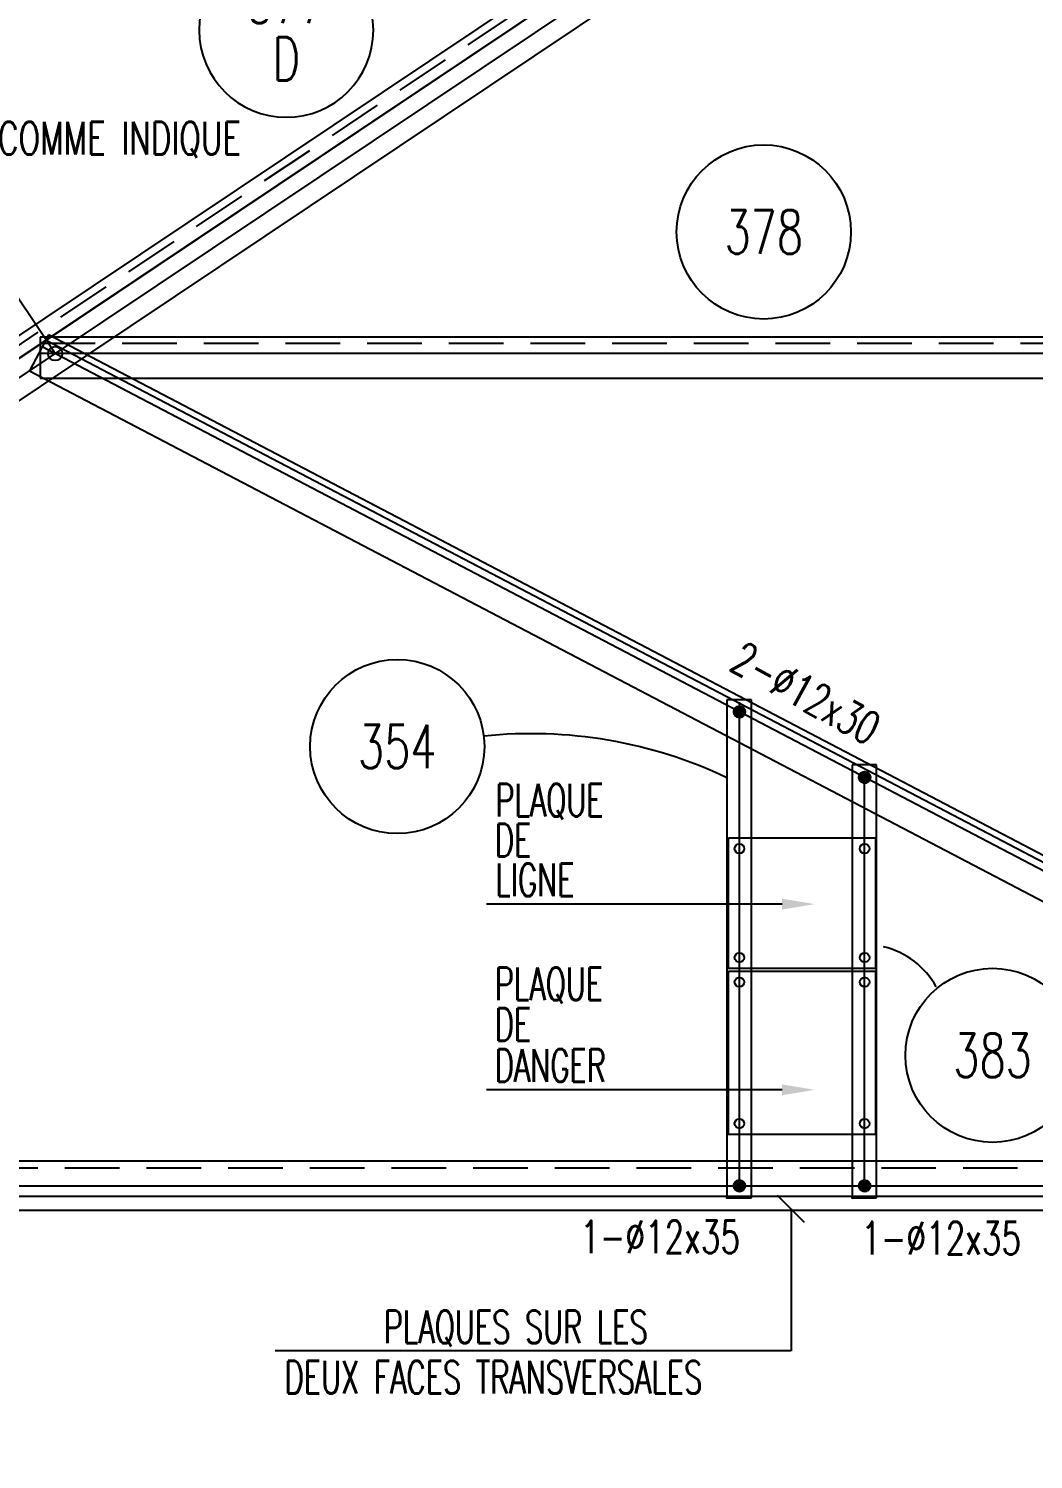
# Model space of a CAD drawing. Extents: x 512494 to 528714, y -34108 to -22628.
# Drawn here: x 522565 to 524411, y -28085 to -25457 of the extents above; entities that cross this region are included whole.
import ezdxf
from ezdxf.enums import TextEntityAlignment as Align

# ---------------------------------------------------------------- set-up
doc = ezdxf.new("R2010")
doc.units = 0
doc.header["$LTSCALE"] = 200
doc.header["$MEASUREMENT"] = 0
doc.linetypes.add('DASHED', pattern=[0.75, 0.5, -0.25])
doc.layers.get('0').update_dxf_attribs({"linetype": 'CONTINUOUS'})
for name, color, linetype in [('ASSI', 6, 'CONTINUOUS'), ('BOLLINI_1', 7, 'CONTINUOUS'), ('BOLLINI_5', 7, 'CONTINUOUS'), ('FORI', 2, 'CONTINUOUS'), ('LINEA_ANG', 2, 'CONTINUOUS'), ('LINEE_PIASTRE', 2, 'CONTINUOUS'), ('LS', 7, 'CONTINUOUS'), ('PIASTRE', 5, 'CONTINUOUS'), ('QT_MPR', 7, 'CONTINUOUS'), ('TESTI_A_P', 7, 'CONTINUOUS'), ('TRAT-Y', 7, 'DASHED')]:
    doc.layers.add(name, color=color, linetype=linetype)
doc.styles.add('QUOTE', font='ROMANS8.SHX', dxfattribs={"width": 0.7})
doc.styles.add('RQL', font='ROMANS8.SHX', dxfattribs={"width": 0.7})
doc.styles.add('RS', font='ROMANS8.shx', dxfattribs={"width": 0.7})
doc.styles.add('S00', font='romans', dxfattribs={"width": 0.8})
doc.styles.get("Standard").update_dxf_attribs({"font": 'ROMANS8.SHX', "width": 0.7})
doc.dimstyles.new('KIT', dxfattribs={"dimtxt": 40, "dimasz": 20, "dimexe": 1.25, "dimexo": 20, "dimgap": 10, "dimtad": 3, "dimdec": 1, "dimdsep": 46, "dimtxsty": 'S00', "dimblk": 'OBLIQUE', "dimcen": 2.5, "dimclrd": 256, "dimclre": 256, "dimclrt": 256, "dimaunit": 1, "dimadec": 1, "dimazin": 0, "dimtfac": 1, "dimtdec": 1, "dimtmove": 0, "dimatfit": 3, "dimldrblk": 'OBLIQUE', "dimfxl": 1, "dimlwd": -1, "dimlwe": -1, "dimarcsym": 0})
doc.dimstyles.new('TRATTO', dxfattribs={"dimscale": 0, "dimtxt": 60, "dimasz": 40, "dimexe": 0, "dimexo": 0, "dimgap": 5, "dimtad": 1, "dimrnd": 0.5, "dimdsep": 46, "dimtxsty": 'RS', "dimblk1": 'OBLIQUE', "dimblk2": 'OBLIQUE', "dimsah": 1, "dimcen": 0.09, "dimclrd": 2, "dimclre": 2, "dimclrt": 7, "dimadec": 0, "dimazin": 0, "dimtfac": 1, "dimtix": 1, "dimtmove": 2, "dimatfit": 3, "dimfxl": 1, "dimtolj": 1, "dimtzin": 0, "dimarcsym": 0})

# ---------------------------------------------------------------- blocks, each defined once
blk = doc.blocks.new('12')
at = {"color": 0}
for p, q in [((-1, 0.06), (-0.06, 1)), ((-1, 0.01), (-0.01, 1)), ((-1, -0.03), (0.03, 1)), ((-1, -0.07), (0.07, 1)), ((0.09, -1), (-1, 0.09)), ((0.05, -1), (-1, 0.05)), ((0, -1), (-1, 0)), ((-0.99, 0.16), (-0.16, 0.99)), ((-0.99, 0.11), (-0.11, 0.99)), ((-0.99, -0.11), (0.11, 0.99)), ((-0.99, -0.15), (0.15, 0.99)), ((0.17, -0.99), (-0.99, 0.17)), ((0.13, -0.99), (-0.99, 0.13)), ((-0.98, 0.22), (-0.22, 0.98)), ((-0.98, -0.19), (0.19, 0.98)), ((0.21, -0.98), (-0.98, 0.21)), ((-0.97, -0.23), (0.23, 0.97)), ((0.24, -0.97), (-0.97, 0.24)), ((-0.96, 0.28), (-0.28, 0.96)), ((-0.96, -0.27), (0.27, 0.96)), ((0.28, -0.96), (-0.96, 0.28)), ((-0.95, -0.3), (0.3, 0.95)), ((0.31, -0.95), (-0.95, 0.31)), ((-0.94, 0.34), (-0.34, 0.94)), ((-0.94, -0.33), (0.33, 0.94)), ((0.35, -0.94), (-0.94, 0.35)), ((-0.93, -0.37), (0.37, 0.93)), ((0.38, -0.93), (-0.93, 0.38)), ((-0.92, -0.4), (0.4, 0.92)), ((-0.91, 0.42), (-0.42, 0.91)), ((0.41, -0.91), (-0.91, 0.41)), ((-0.9, -0.43), (0.43, 0.9)), ((0.44, -0.9), (-0.9, 0.44)), ((-0.89, -0.46), (0.46, 0.89)), ((0.47, -0.88), (-0.88, 0.47)), ((-0.87, -0.49), (0.49, 0.87)), ((0.5, -0.87), (-0.87, 0.5)), ((-0.86, 0.52), (-0.52, 0.86)), ((-0.86, -0.52), (0.52, 0.86)), ((0.53, -0.85), (-0.85, 0.53)), ((-0.84, -0.54), (0.54, 0.84)), ((0.55, -0.83), (-0.83, 0.55)), ((-0.82, -0.57), (0.57, 0.82)), ((0.58, -0.81), (-0.81, 0.58)), ((-0.8, -0.6), (0.6, 0.8)), ((0.61, -0.79), (-0.79, 0.61)), ((-0.78, -0.62), (0.62, 0.78)), ((0.63, -0.78), (-0.78, 0.63)), ((-0.76, -0.65), (0.65, 0.76)), ((0.66, -0.75), (-0.75, 0.66)), ((-0.74, -0.67), (0.67, 0.74)), ((0.68, -0.73), (-0.73, 0.68)), ((-0.72, -0.69), (0.69, 0.72)), ((0.7, -0.71), (-0.71, 0.7)), ((-0.7, -0.72), (0.72, 0.7)), ((0.73, -0.69), (-0.69, 0.73)), ((0.75, -0.67), (-0.67, 0.75)), ((-0.67, -0.74), (0.74, 0.67)), ((-0.65, -0.76), (0.76, 0.65)), ((0.77, -0.64), (-0.64, 0.77)), ((-0.63, -0.78), (0.78, 0.63)), ((0.79, -0.62), (-0.62, 0.79)), ((-0.6, -0.8), (0.8, 0.6)), ((0.81, -0.59), (-0.59, 0.81)), ((-0.57, -0.82), (0.82, 0.57)), ((0.83, -0.56), (-0.56, 0.83)), ((-0.55, -0.84), (0.84, 0.55)), ((0.84, -0.54), (-0.54, 0.84)), ((-0.52, -0.85), (0.85, 0.52)), ((0.86, -0.51), (-0.51, 0.86)), ((-0.49, -0.87), (0.87, 0.49)), ((0.88, -0.48), (-0.48, 0.88)), ((-0.46, -0.89), (0.89, 0.46)), ((0.89, -0.45), (-0.45, 0.89)), ((-0.43, -0.9), (0.9, 0.43)), ((0.91, -0.42), (-0.42, 0.91)), ((-0.4, -0.92), (0.92, 0.4)), ((0.92, -0.39), (-0.39, 0.92)), ((-0.37, -0.93), (0.93, 0.37)), ((0.93, -0.36), (-0.36, 0.93)), ((-0.34, -0.94), (0.94, 0.34)), ((0.95, -0.33), (-0.33, 0.95)), ((-0.3, -0.95), (0.95, 0.3)), ((0.96, -0.29), (-0.29, 0.96)), ((-0.27, -0.96), (0.96, 0.27)), ((0.97, -0.26), (-0.26, 0.97)), ((-0.23, -0.97), (0.97, 0.23)), ((0.98, -0.22), (-0.22, 0.98)), ((-0.2, -0.98), (0.98, 0.2)), ((0.98, -0.18), (-0.18, 0.98)), ((-0.16, -0.99), (0.99, 0.16)), ((0.99, -0.14), (-0.14, 0.99)), ((-0.12, -0.99), (0.99, 0.12)), ((0.99, -0.1), (-0.1, 0.99)), ((-0.08, -1), (1, 0.08)), ((1, -0.06), (-0.06, 1)), ((-0.04, -1), (1, 0.04)), ((1, -0.02), (-0.02, 1)), ((1, 0.02), (0.02, 1)), ((1, 0.07), (0.07, 1)), ((0.99, 0.12), (0.12, 0.99)), ((0.98, 0.17), (0.17, 0.98)), ((0.97, 0.23), (0.23, 0.97)), ((0.96, 0.29), (0.29, 0.96)), ((0.93, 0.36), (0.36, 0.93)), ((0.9, 0.44), (0.44, 0.9)), ((0.84, 0.55), (0.55, 0.84)), ((-0.04, -1), (-1, -0.04)), ((-0.09, -1), (-1, -0.09)), ((-0.14, -0.99), (-0.99, -0.14)), ((-0.2, -0.98), (-0.98, -0.2)), ((-0.25, -0.97), (-0.97, -0.25)), ((-0.32, -0.95), (-0.95, -0.32)), ((-0.39, -0.92), (-0.92, -0.39)), ((-0.48, -0.88), (-0.88, -0.48)), ((-0.6, -0.8), (-0.8, -0.6)), ((0.01, -1), (1, -0.01)), ((0.05, -1), (1, -0.05)), ((0.1, -0.99), (0.99, -0.1)), ((0.15, -0.99), (0.99, -0.15)), ((0.21, -0.98), (0.98, -0.21)), ((0.27, -0.96), (0.96, -0.27)), ((0.33, -0.94), (0.94, -0.33)), ((0.41, -0.91), (0.91, -0.41)), ((0.5, -0.87), (0.87, -0.5)), ((0.66, -0.75), (0.75, -0.66))]:
    blk.add_line(p, q, dxfattribs=at)
blk.add_circle((0, 0), 1)
blk = doc.blocks.new('MRKR_98')
blk.add_point((0, 0))
at = {"color": 7, "style": 'QUOTE', "width": 0.5, "flags": 1}
for tag, p in [('TI', (3.73, 6.83)), ('DI_S', (3.73, 6.42)), ('NFORI', (3.72, 5.3)), ('D_S', (3.73, 6.02)), ('E_S', (3.73, 5.68)), ('AUX2', (3.71, 4.93)), ('AUX1', (3.73, 4.19)), ('FAM', (3.73, 4.55)), ('COMMESSA', (3.73, 3.85)), ('MD', (3.73, 3.51)), ('MP', (3.73, 3.16)), ('LARGHEZZA', (3.73, 2.82)), ('SPESSORE', (3.73, 2.48)), ('NP', (3.73, 2.14)), ('SV', (3.73, 1.79)), ('PESO', (3.73, 1.45)), ('QUA', (3.73, 1.11)), ('LUN', (3.73, 0.76)), ('PROF', (3.73, 0.42)), ('POS', (3.73, 0.08))]:
    blk.add_attdef(tag, p, '', height=0.2, dxfattribs=at)
at = {"color": 7, "flags": 1}
for tag, p in [('LAV1', (5.26, 6.88)), ('LAV2', (5.26, 6.55)), ('LAV3', (5.26, 6.21)), ('LAV4', (5.26, 5.88)), ('LAV5', (5.26, 5.55)), ('LAV6', (5.26, 5.21)), ('LAV7', (5.26, 4.88)), ('LAV8', (5.26, 4.55)), ('LAV9', (5.26, 4.21)), ('LAV10', (5.26, 3.88))]:
    blk.add_attdef(tag, p, '', height=0.2, dxfattribs=at)
blk = doc.blocks.new('ASSE98')
blk.add_line((0, 0), (1, 0))
at = {"color": 7, "style": 'QUOTE', "width": 0.5, "flags": 1}
for tag, p in [('TI', (1.38308, 6.82731)), ('DI_S', (1.38308, 6.42178)), ('D_S', (1.38308, 6.02092)), ('E_S', (1.38308, 5.68065)), ('NFORI', (1.36454, 5.29792)), ('ALAR', (1.36349, 4.93246)), ('FAM', (1.3775, 4.54645)), ('ALA', (1.38308, 4.19257)), ('DISP2', (1.38308, 3.84971)), ('DISP1', (1.38308, 3.50686)), ('PINZAF', (1.38308, 3.164)), ('PINZAI', (1.38308, 2.82114)), ('TRP', (1.38308, 2.47829)), ('NP', (1.38308, 2.13543)), ('SV', (1.38308, 1.79257)), ('PESO', (1.38308, 1.44971)), ('QUA', (1.38308, 1.10686)), ('LUN', (1.38308, 0.764)), ('PROF', (1.38308, 0.42114)), ('POS', (1.38308, 0.07829))]:
    blk.add_attdef(tag, p, '', height=0.2, dxfattribs=at)
at = {"color": 7, "flags": 1}
for tag, p in [('LAV1', (3.07431, 6.82847)), ('LAV2', (3.07431, 6.49513)), ('LAV3', (3.07431, 6.1618)), ('LAV4', (3.07431, 5.82847)), ('LAV5', (3.07431, 5.49513)), ('LAV6', (3.07431, 5.1618)), ('LAV7', (3.07431, 4.82847)), ('LAV8', (3.07431, 4.49513)), ('LAV9', (3.07431, 4.1618)), ('LAV10', (3.07431, 3.82847))]:
    blk.add_attdef(tag, p, '', height=0.2, dxfattribs=at)
blk = doc.blocks.new('16')
blk.add_circle((0, 0), 1)
blk = doc.blocks.new('_OBLIQUE')
at = {"color": 0, "linetype": 'ByBlock'}
blk.add_line((-0.5, -0.5), (0.5, 0.5), dxfattribs=at)
blk = doc.blocks.new('*D20')
at = {"layer": 'LS', "color": 2, "lineweight": -2, "transparency": 16777216}
for p, q in [((520274.6, -27582.6), (520274.6, -28370.3)), ((525416.2, -27582.6), (525416.2, -28370.3)), ((520274.6, -28370.3), (525416.2, -28370.3))]:
    blk.add_line(p, q, dxfattribs=at)
at = {"layer": 'LS', "color": 2, "lineweight": -2, "transparency": 16777216, "xscale": 40, "yscale": 40, "zscale": 40, "rotation": 180}
blk.add_blockref('_OBLIQUE', (520274.6, -28370.3), dxfattribs=at)
at = {"layer": 'LS', "color": 2, "lineweight": -2, "transparency": 16777216, "xscale": 40, "yscale": 40, "zscale": 40}
blk.add_blockref('_OBLIQUE', (525416.2, -28370.3), dxfattribs=at)
at = {"layer": 'LS', "color": 7, "transparency": 16777216, "insert": (522845.4, -28335.3), "char_height": 60, "attachment_point": 5, "style": 'RS'}
blk.add_mtext('\\A1;5141.5', dxfattribs=at)
blk = doc.blocks.new('xxx')
blk.add_circle((0, 0), 8)
at = {"color": 3, "style": 'RQL', "width": 0.7}
blk.add_attdef('POS', text='', height=4, dxfattribs=at).set_placement((0, 0), align=Align.MIDDLE)
at = {"color": 3, "style": 'RQL', "width": 0.7, "flags": 1}
blk.add_attdef('POS1', (-0.39, -5.42), '', height=2, dxfattribs=at)
at = {"style": 'RQL', "width": 0.7, "flags": 1}
blk.add_attdef('TIPO', (-0.39, -8.66), '', height=2, dxfattribs=at)
blk = doc.blocks.new('bull')
at = {"style": 'RS', "width": 0.7, "flags": 1}
for tag, p in [('NN', (-12.25, 0)), ('DIAMETRO', (0, -4.86)), ('SERRAGGIO', (0, -9.71)), ('LUNGHEZZA', (0, -14.57)), ('NB', (0, -19.43)), ('TIPO', (0, -24.12)), ('EL', (-0.14, -29))]:
    blk.add_attdef(tag, p, '', height=3, dxfattribs=at)
at = {"style": 'RS', "width": 0.7}
blk.add_attdef('BULLONE', (0, 0), '', height=3, dxfattribs=at)
blk = doc.blocks.new('*D146')
at = {"layer": 'QT_MPR', "color": 2, "lineweight": -2, "transparency": 16777216}
for p, q in [((524413.3, -24055.1), (522246.4, -25504.6)), ((524780.7, -24604.3), (524413.3, -24055.1)), ((522613.9, -26053.9), (522246.4, -25504.6))]:
    blk.add_line(p, q, dxfattribs=at)
at = {"layer": 'QT_MPR', "color": 2, "lineweight": -2, "transparency": 16777216, "xscale": 40, "yscale": 40, "zscale": 40}
for p, rotation in [((524413.3, -24055.1), 33.78071039350285), ((522246.4, -25504.6), 213.7807103935029)]:
    blk.add_blockref('_OBLIQUE', p, dxfattribs=dict(at, rotation=rotation))
at = {"layer": 'QT_MPR', "color": 7, "transparency": 16777216, "insert": (523310.4, -24750.7), "char_height": 60, "attachment_point": 5, "rotation": 33.7807, "style": 'RS'}
blk.add_mtext('\\A1;2607', dxfattribs=at)
blk = doc.blocks.new('*D147')
at = {"layer": 'QT_MPR', "color": 2, "lineweight": -2, "transparency": 16777216}
for p, q in [((522246.4, -25504.6), (520104.9, -26937.2)), ((522613.9, -26053.9), (522246.4, -25504.6)), ((520455.7, -27461.5), (520104.9, -26937.2))]:
    blk.add_line(p, q, dxfattribs=at)
at = {"layer": 'QT_MPR', "color": 2, "lineweight": -2, "transparency": 16777216, "xscale": 40, "yscale": 40, "zscale": 40}
for p, rotation in [((522246.4, -25504.6), 33.78071039350285), ((520104.9, -26937.2), 213.7807103935029)]:
    blk.add_blockref('_OBLIQUE', p, dxfattribs=dict(at, rotation=rotation))
at = {"layer": 'QT_MPR', "color": 7, "transparency": 16777216, "insert": (521156.2, -26191.8), "char_height": 60, "attachment_point": 5, "rotation": 33.7807, "style": 'RS'}
blk.add_mtext('\\A1;2576.5', dxfattribs=at)
blk = doc.blocks.new('YYY')
blk.add_circle((0, 0), 8)
at = {"color": 3, "style": 'RQL', "width": 0.7}
for tag, p in [('POS3', (0, 0.65)), ('POS2', (0, -4.63))]:
    blk.add_attdef(tag, text='', height=4, dxfattribs=at).set_placement(p, align=Align.CENTER)
at = {"style": 'RQL', "width": 0.7, "flags": 1}
blk.add_attdef('TIPO', text='', height=3, dxfattribs=at).set_placement((0, 0), align=Align.MIDDLE_CENTER)

msp = doc.modelspace()

# ---------------------------------------------------------------- linework, layer by layer
at = {"layer": 'LINEA_ANG'}
for p, q in [((524818.128, -24501.127), (520372.19, -27475.255)), ((520472.675, -27528.348), (524873.729, -24584.244)), ((522601.592, -26019.25), (522566.806, -26085.695)), ((525393.166, -27480.729), (522601.592, -26019.25)), ((525087.278, -26023.925), (522586.278, -26023.925)), ((522586.278, -26023.925), (522586.278, -26098.925)), ((522566.806, -26085.695), (525358.38, -27547.174)), ((522586.278, -26098.925), (525087.278, -26098.925)), ((525431.908, -27537.62), (520177.908, -27537.62)), ((520177.908, -27627.62), (525431.908, -27627.62))]:
    msp.add_line(p, q, dxfattribs=at)
at = {"layer": 'LINEA_ANG', "color": 2}
msp.add_line((525387.832, -27490.917), (522596.259, -26029.439), dxfattribs=at)
at = {"layer": 'LINEE_PIASTRE'}
for p, q in [((523892.796, -26689.977), (523847.796, -26689.977)), ((523847.796, -26689.977), (523847.796, -27604.977)), ((523892.796, -27604.977), (523892.796, -26689.977)), ((524122.796, -26809.681), (524077.796, -26809.681)), ((524077.796, -26809.681), (524077.796, -27604.681)), ((524122.796, -27604.681), (524122.796, -26809.681)), ((523847.796, -27604.977), (523892.796, -27604.977)), ((524077.796, -27604.681), (524122.796, -27604.681))]:
    msp.add_line(p, q, dxfattribs=at)
at = {"layer": 'LS', "color": 6}
for p, q in [((520274.641, -27582.62), (524815.146, -24545.23)), ((522309.406, -26257.645), (524780.729, -24604.35)), ((523870.796, -27582.655), (523870.796, -26694.299)), ((524100.796, -27582.655), (524100.796, -26832.351)), ((520204.641, -27582.62), (525416.18, -27582.62)), ((525404.761, -27602.62), (520312.391, -27602.62)), ((523965.599, -27625.373), (523965.599, -27885.894)), ((523965.599, -27625.373), (523965.599, -27885.894)), ((523965.599, -27885.894), (523017.954, -27885.894))]:
    msp.add_line(p, q, dxfattribs=at)
at = {"layer": 'LS'}
for points in [[(523850.796, -26943.501), (524120.796, -26943.501), (524120.796, -27183.501), (523850.796, -27183.501)], [(523850.796, -27188.501), (524120.796, -27188.501), (524120.796, -27488.501), (523850.796, -27488.501)]]:
    msp.add_lwpolyline(points, close=True, dxfattribs=at)
at = {"layer": 'LS', "color": 6}
for points in [[(523949.16, -27065.347), (523406.341, -27065.347)], [(523949.16, -27406.46), (523406.341, -27406.46)]]:
    msp.add_lwpolyline(points, dxfattribs=at)
at = {"layer": 'LS', "color": 7}
for centre in [(523870.796, -26963.501), (524100.796, -26963.501), (523870.796, -27163.501), (524100.796, -27163.501), (523870.796, -27208.501), (524100.796, -27208.501), (523870.796, -27468.501), (524100.796, -27468.501)]:
    msp.add_circle(centre, 8.75, dxfattribs=at)
at = {"layer": 'LS', "color": 6}
for centre, radius, start, end in [((523488.291, -27591.021), 838.8, 64.618278, 95.961355), ((524100.2, -27289.793), 150.52, 28.673083, 76.380344)]:
    msp.add_arc(centre, radius, start, end, dxfattribs=at)
for points in [[(523949.16, -27055.347), (524009.16, -27065.347), (523949.16, -27075.347)], [(523949.16, -27396.46), (524009.16, -27406.46), (523949.16, -27416.46)]]:
    msp.add_solid(points, dxfattribs=at)
at = {"layer": 'TRAT-Y'}
for p, q in [((524826.468, -24513.594), (520380.53, -27487.723)), ((525087.278, -26035.425), (522586.278, -26035.425)), ((525431.908, -27550.62), (520177.908, -27550.62))]:
    msp.add_line(p, q, dxfattribs=at)

# ---------------------------------------------------------------- block references
at = {"layer": 'ASSI'}
for p, xscale, rotation in [((524837.588, -24530.218), 5349, 213.7807103935028), ((525381.57, -27502.877), 3151, 152.3664917154603), ((525087.278, -26053.925), 2501, 180), ((525431.908, -27537.62), 5254, 180)]:
    msp.add_blockref('ASSE98', p, dxfattribs=dict(at, xscale=xscale, rotation=rotation))
at = {"layer": 'BOLLINI_1'}
for p, xscale, yscale, zscale, values in [((523915.531, -25830.509), 20, 20, 20, {'POS': '378'}), ((523242.335, -26775.851), 19.9980000000018, 19.9980000000018, 19.9980000000018, {'POS': '354'}), ((524335.813, -27343.138), 19.9979999999523, 19.9979999999523, 19.9979999999523, {'POS': '383'})]:
    msp.add_blockref('xxx', p, dxfattribs=dict(at, xscale=xscale, yscale=yscale, zscale=zscale)).add_auto_attribs(values)
at = {"layer": 'BOLLINI_5'}
ref = msp.add_blockref('YYY', (523038.524, -25459.8), dxfattribs=dict(at, xscale=-19.99970832477619, yscale=19.99970832471798, zscale=19.99970832474173))
ref.add_attrib('POS3', '377', dxfattribs={"layer": '0', "color": 3, "height": 79.9988, "style": 'RQL', "width": 0.7}).set_placement((523038.524, -25446.86), align=Align.CENTER)
ref.add_attrib('POS2', 'D', dxfattribs={"layer": '0', "color": 3, "height": 79.999, "style": 'RQL', "width": 0.7}).set_placement((523038.524, -25552.407), align=Align.CENTER)
at = {"layer": 'FORI'}
for name, p, xscale, yscale, zscale, rotation in [('16', (522613.924, -26053.925), 12.99999999999998, 12.99999999999998, 12.99999999999998, 0.3829441680000295), ('12', (523870.796, -26711.939), 10.5, 10.5, 10.5, 330.6672217226813), ('12', (524100.796, -26832.351), 10.5, 10.5, 10.5, 330.6672217226813), ('12', (523870.796, -27582.655), 10.5, 10.5, 10.5, 330.6672217226813), ('12', (524100.796, -27582.655), 10.5, 10.5, 10.5, 330.6672217226813)]:
    msp.add_blockref(name, p, dxfattribs=dict(at, xscale=xscale, yscale=yscale, zscale=zscale, rotation=rotation))
at = {"layer": 'LS', "color": 7, "xscale": 20, "yscale": 20, "zscale": 20, "rotation": 331.0910489439988}
msp.add_blockref('bull', (523849.874, -26633.257), dxfattribs=at).add_auto_attribs({'BULLONE': '2-%%c12x30                '})
at = {"layer": 'LS', "color": 7, "xscale": 20, "yscale": 20, "zscale": 20}
for p in [(523578.579, -27706.591), (524094.851, -27708.947)]:
    msp.add_blockref('bull', p, dxfattribs=at).add_auto_attribs({'BULLONE': '1-%%c12x35                '})
at = {"layer": 'PIASTRE', "xscale": 20, "yscale": 20, "zscale": 20}
for p in [(523847.796, -27604.977), (524077.796, -27604.681)]:
    msp.add_blockref('MRKR_98', p, dxfattribs=at)

# ---------------------------------------------------------------- texts
at = {"layer": 'TESTI_A_P', "style": 'RS'}
for s, width, p in [('COMME INDIQUE', 0.7, (522508.984, -25688.485)), ('PLAQUE', 0.65, (523422.528, -26904.372)), ('DE', 0.65, (523421.832, -26977.757)), ('LIGNE', 0.65, (523422.528, -27050.727)), ('PLAQUE', 0.65, (523421.62, -27241.952)), ('DE', 0.65, (523421.62, -27316.198)), ('DANGER', 0.65, (523421.62, -27391.544)), ('PLAQUES SUR LES', 0.65, (523217.817, -27872.029)), ('DEUX FACES TRANSVERSALES', 0.65, (523035.513, -27964.642))]:
    msp.add_text(s, height=60, dxfattribs=dict(at, width=width)).set_placement(p)

# ---------------------------------------------------------------- dimensions: what is measured, and where the dimension line sits
at = {"layer": 'LS'}
dim = msp.add_linear_dim(base=(525416.18, -28370.269), p1=(520274.641, -27582.62), p2=(525416.18, -27582.62), dimstyle='TRATTO', override={"dimscale": 1}, dxfattribs=at)
dim.commit()
dim.dimension.update_dxf_attribs({"geometry": '*D20', "text_midpoint": (522845.411, -28335.269)})
at = {"layer": 'QT_MPR'}
for base, p1, p2, text, picture, middle in [((522246.43, -25504.569), (524780.727, -24604.349), (522613.924, -26053.925), '2607', '*D146', (523310.39, -24750.719)), ((520104.879, -26937.169), (522613.924, -26053.925), (520455.654, -27461.531), '2576.5', '*D147', (521156.194, -26191.778))]:
    dim = msp.add_linear_dim(base=base, p1=p1, p2=p2, angle=33.78071, text=text, dimstyle='TRATTO', override={"dimscale": 1}, dxfattribs=at)
    dim.commit()
    dim.dimension.update_dxf_attribs({"geometry": picture, "text_midpoint": middle, "dimtype": 160})

# ---------------------------------------------------------------- leaders
at = {"layer": 'LS', "color": 111}
msp.add_leader([(523965.599, -27625.373), (523965.599, -27885.894)], dimstyle='KIT', override={"dimasz": 50, "dimtad": 0}, dxfattribs=at)

doc.saveas('drawing.dxf')
